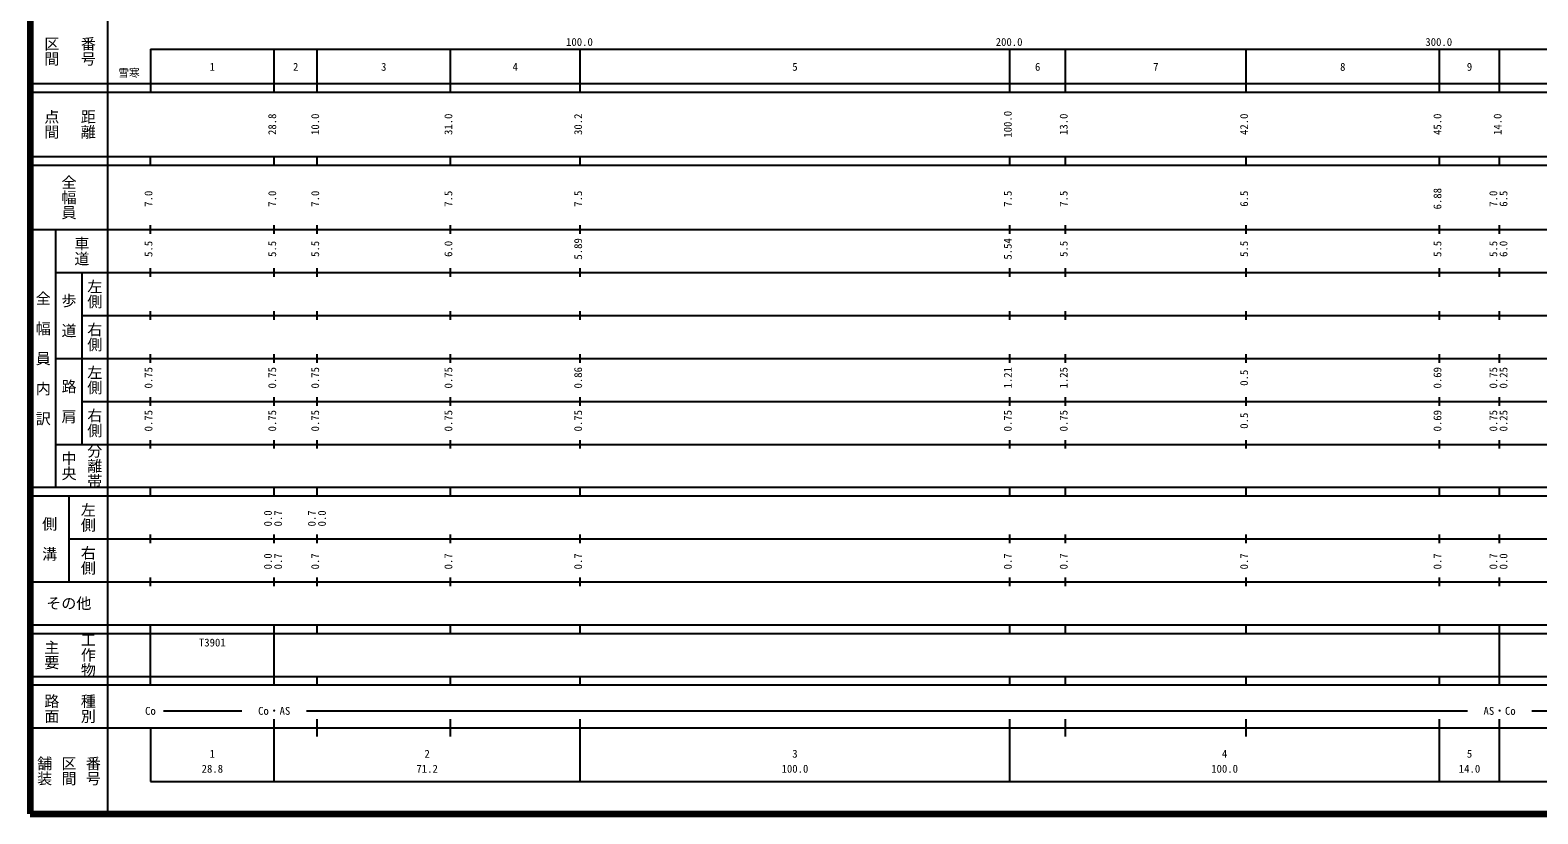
# Model space of a CAD drawing. Units: millimetres on the paper, enlarged 1000 times. Extents: x 40000 to 680000, y 20000 to 380000.
# Drawn here: x 40000 to 390904, y 20000 to 202409 of the extents above; entities that cross this region are included whole.
import ezdxf
from ezdxf.enums import TextEntityAlignment as Align

# ---------------------------------------------------------------- set-up
doc = ezdxf.new("R2010")
doc.units = ezdxf.units.MM
doc.header["$LTSCALE"] = 1000
doc.layers.add('M-TTL', color=2, linetype='Continuous', lineweight=140)
doc.layers.add('M-TTL-BAND', color=7, linetype='Continuous', lineweight=25)
doc.styles.add('@ＭＳ ゴシック', font='')
doc.styles.add('ＭＳ ゴシック', font='')
doc.styles.get('@ＭＳ ゴシック').set_extended_font_data('@MS Gothic')
doc.styles.get('ＭＳ ゴシック').set_extended_font_data('MS Gothic')

msp = doc.modelspace()

# ---------------------------------------------------------------- linework, layer by layer
at = {"layer": 'M-TTL'}
for p, q in [((40000, 380000), (40000, 20000)), ((40000, 20000), (680000, 20000))]:
    msp.add_line(p, q, dxfattribs=at)
at = {"layer": 'M-TTL-BAND'}
for p, q in [((58000, 370000), (58000, 20000)), ((68000, 198000), (579000, 198000)), ((68000, 198000), (68000, 188000)), ((96800, 188000), (96800, 198000)), ((106800, 188000), (106800, 198000)), ((137800, 188000), (137800, 198000)), ((168000, 188000), (168000, 198000)), ((268000, 188000), (268000, 198000)), ((281000, 188000), (281000, 198000)), ((323000, 188000), (323000, 198000)), ((368000, 188000), (368000, 198000)), ((382000, 188000), (382000, 198000)), ((40000, 190000), (579000, 190000)), ((40000, 188000), (579000, 188000)), ((40000, 173000), (579000, 173000)), ((68000, 171000), (68000, 173000)), ((96800, 171000), (96800, 173000)), ((106800, 171000), (106800, 173000)), ((137800, 171000), (137800, 173000)), ((168000, 171000), (168000, 173000)), ((268000, 171000), (268000, 173000)), ((281000, 171000), (281000, 173000)), ((323000, 171000), (323000, 173000)), ((368000, 171000), (368000, 173000)), ((382000, 171000), (382000, 173000)), ((40000, 171000), (579000, 171000)), ((40000, 156000), (579000, 156000)), ((46000, 96000), (46000, 156000)), ((68000, 155000), (68000, 157000)), ((96800, 155000), (96800, 157000)), ((106800, 155000), (106800, 157000)), ((137800, 155000), (137800, 157000)), ((168000, 155000), (168000, 157000)), ((268000, 155000), (268000, 157000)), ((281000, 155000), (281000, 157000)), ((323000, 155000), (323000, 157000)), ((368000, 155000), (368000, 157000)), ((382000, 155000), (382000, 157000)), ((46000, 146000), (579000, 146000)), ((52000, 146000), (52000, 106000)), ((68000, 145000), (68000, 147000)), ((96800, 145000), (96800, 147000)), ((106800, 145000), (106800, 147000)), ((137800, 145000), (137800, 147000)), ((168000, 145000), (168000, 147000)), ((268000, 145000), (268000, 147000)), ((281000, 145000), (281000, 147000)), ((323000, 145000), (323000, 147000)), ((368000, 145000), (368000, 147000)), ((382000, 145000), (382000, 147000)), ((68000, 135000), (68000, 137000)), ((96800, 135000), (96800, 137000)), ((106800, 135000), (106800, 137000)), ((137800, 135000), (137800, 137000)), ((168000, 135000), (168000, 137000)), ((268000, 135000), (268000, 137000)), ((281000, 135000), (281000, 137000)), ((323000, 135000), (323000, 137000)), ((368000, 135000), (368000, 137000)), ((382000, 135000), (382000, 137000)), ((52000, 136000), (579000, 136000)), ((68000, 125000), (68000, 127000)), ((96800, 125000), (96800, 127000)), ((106800, 125000), (106800, 127000)), ((137800, 125000), (137800, 127000)), ((168000, 125000), (168000, 127000)), ((268000, 125000), (268000, 127000)), ((281000, 125000), (281000, 127000)), ((323000, 125000), (323000, 127000)), ((368000, 125000), (368000, 127000)), ((382000, 125000), (382000, 127000)), ((46000, 126000), (579000, 126000)), ((52000, 116000), (579000, 116000)), ((68000, 115000), (68000, 117000)), ((96800, 115000), (96800, 117000)), ((106800, 115000), (106800, 117000)), ((137800, 115000), (137800, 117000)), ((168000, 115000), (168000, 117000)), ((268000, 115000), (268000, 117000)), ((281000, 115000), (281000, 117000)), ((323000, 115000), (323000, 117000)), ((368000, 115000), (368000, 117000)), ((382000, 115000), (382000, 117000)), ((46000, 106000), (579000, 106000)), ((68000, 105000), (68000, 107000)), ((96800, 105000), (96800, 107000)), ((106800, 105000), (106800, 107000)), ((137800, 105000), (137800, 107000)), ((168000, 105000), (168000, 107000)), ((268000, 105000), (268000, 107000)), ((281000, 105000), (281000, 107000)), ((323000, 105000), (323000, 107000)), ((368000, 105000), (368000, 107000)), ((382000, 105000), (382000, 107000)), ((40000, 96000), (579000, 96000)), ((68000, 94000), (68000, 96000)), ((96800, 94000), (96800, 96000)), ((106800, 94000), (106800, 96000)), ((137800, 94000), (137800, 96000)), ((168000, 94000), (168000, 96000)), ((268000, 94000), (268000, 96000)), ((281000, 94000), (281000, 96000)), ((323000, 94000), (323000, 96000)), ((368000, 94000), (368000, 96000)), ((382000, 94000), (382000, 96000)), ((40000, 94000), (579000, 94000)), ((49000, 94000), (49000, 74000)), ((68000, 83000), (68000, 85000)), ((96800, 83000), (96800, 85000)), ((106800, 83000), (106800, 85000)), ((137800, 83000), (137800, 85000)), ((168000, 83000), (168000, 85000)), ((268000, 83000), (268000, 85000)), ((281000, 83000), (281000, 85000)), ((323000, 83000), (323000, 85000)), ((368000, 83000), (368000, 85000)), ((382000, 83000), (382000, 85000)), ((49000, 84000), (579000, 84000)), ((40000, 74000), (579000, 74000)), ((68000, 73000), (68000, 75000)), ((96800, 73000), (96800, 75000)), ((106800, 73000), (106800, 75000)), ((137800, 73000), (137800, 75000)), ((168000, 73000), (168000, 75000)), ((268000, 73000), (268000, 75000)), ((281000, 73000), (281000, 75000)), ((323000, 73000), (323000, 75000)), ((368000, 73000), (368000, 75000)), ((382000, 73000), (382000, 75000)), ((40000, 64000), (579000, 64000)), ((68000, 62000), (68000, 64000)), ((96800, 62000), (96800, 64000)), ((106800, 62000), (106800, 64000)), ((137800, 62000), (137800, 64000)), ((168000, 62000), (168000, 64000)), ((268000, 62000), (268000, 64000)), ((281000, 62000), (281000, 64000)), ((323000, 62000), (323000, 64000)), ((368000, 62000), (368000, 64000)), ((382000, 62000), (382000, 64000)), ((40000, 62000), (579000, 62000)), ((68000, 52000), (68000, 62000)), ((96800, 52000), (96800, 62000)), ((382000, 52000), (382000, 62000)), ((40000, 52000), (579000, 52000)), ((40000, 50000), (579000, 50000)), ((68000, 50000), (68000, 52000)), ((96800, 50000), (96800, 52000)), ((106800, 50000), (106800, 52000)), ((137800, 50000), (137800, 52000)), ((168000, 50000), (168000, 52000)), ((268000, 50000), (268000, 52000)), ((281000, 50000), (281000, 52000)), ((323000, 50000), (323000, 52000)), ((368000, 50000), (368000, 52000)), ((382000, 50000), (382000, 52000)), ((71000, 44000), (89300, 44000)), ((104300, 44000), (374500, 44000)), ((389500, 44000), (421400, 44000)), ((40000, 40000), (579000, 40000)), ((68000, 40000), (68000, 27500)), ((96800, 27500), (96800, 42000)), ((106800, 38000), (106800, 42000)), ((137800, 38000), (137800, 42000)), ((168000, 27500), (168000, 42000)), ((268000, 27500), (268000, 42000)), ((281000, 38000), (281000, 42000)), ((323000, 38000), (323000, 42000)), ((368000, 27500), (368000, 42000)), ((382000, 27500), (382000, 42000)), ((68000, 27500), (579000, 27500))]:
    msp.add_line(p, q, dxfattribs=at)

# ---------------------------------------------------------------- texts
at = {"layer": 'M-TTL-BAND', "style": '@ＭＳ ゴシック'}
for s, p in [('区間', (45000, 197500)), ('番号', (53500, 197500)), ('点間', (45000, 180500)), ('距離', (53500, 180500)), ('全幅員', (49000, 163500)), ('車道', (52000, 151000)), ('左側', (55000, 141000)), ('全\u3000幅\u3000員\u3000内\u3000訳', (43000, 126000)), ('歩\u3000道', (49000, 136000)), ('右側', (55000, 131000)), ('左側', (55000, 121000)), ('路\u3000肩', (49000, 116000)), ('右側', (55000, 111000)), ('分離帯', (55000, 101000)), ('中央', (49000, 101000)), ('左側', (53500, 89000)), ('側\u3000溝', (44500, 84000)), ('右側', (53500, 79000)), ('主要', (45000, 57000)), ('工作物', (53500, 57000)), ('路面', (45000, 44500)), ('種別', (53500, 44500)), ('舗装', (43333, 30000)), ('区間', (49000, 30000)), ('番号', (54667, 30000))]:
    msp.add_text(s, height=2566, rotation=270, dxfattribs=at).set_placement(p, align=Align.MIDDLE_CENTER)
at = {"layer": 'M-TTL-BAND', "style": 'ＭＳ ゴシック'}
for s, p in [('100.0', (167844, 198195)), ('200.0', (267844, 198195)), ('300.0', (367844, 198195)), ('1', (82400, 192405)), ('2', (101800, 192405)), ('3', (122300, 192405)), ('4', (152900, 192405)), ('5', (218000, 192405)), ('6', (274500, 192405)), ('7', (302000, 192405)), ('8', (345500, 192405)), ('9', (375000, 192405)), ('Co', (68000, 42500)), ('Co・AS', (96800, 42500)), ('AS・Co', (382000, 42500)), ('1', (82400, 32523)), ('2', (132400, 32523)), ('3', (218000, 32523)), ('4', (318000, 32523)), ('5', (375000, 32523)), ('28.8', (82400, 29033)), ('71.2', (132400, 29033)), ('100.0', (218000, 29033)), ('100.0', (318000, 29033)), ('14.0', (375000, 29033))]:
    msp.add_text(s, height=1833, dxfattribs=at).set_placement(p, align=Align.BOTTOM_CENTER)
msp.add_text('雪寒', height=1833, dxfattribs=at).set_placement((65500, 191000), align=Align.BOTTOM_RIGHT)
for s, p in [('28.8', (97800, 180500)), ('10.0', (107800, 180500)), ('31.0', (138800, 180500)), ('30.2', (169000, 180500)), ('100.0', (269000, 180500)), ('13.0', (282000, 180500)), ('42.0', (324000, 180500)), ('45.0', (369000, 180500)), ('14.0', (383000, 180500)), ('6.88', (369000, 163174)), ('7.0', (69000, 163174)), ('7.0', (97800, 163174)), ('7.0', (107800, 163174)), ('7.5', (138800, 163174)), ('7.5', (169000, 163174)), ('7.5', (269000, 163174)), ('7.5', (282000, 163174)), ('6.5', (324000, 163174)), ('7.0', (382000, 163174)), ('6.5', (384370, 163174)), ('5.5', (69000, 151500)), ('5.5', (97800, 151500)), ('5.5', (107800, 151500)), ('6.0', (138800, 151500)), ('5.89', (169000, 151500)), ('5.54', (269000, 151500)), ('5.5', (282000, 151500)), ('5.5', (324000, 151500)), ('5.5', (369000, 151500)), ('5.5', (382000, 151500)), ('6.0', (384370, 151500)), ('0.75', (69000, 121500)), ('0.75', (97800, 121500)), ('0.75', (107800, 121500)), ('0.75', (138800, 121500)), ('0.86', (169000, 121500)), ('1.21', (269000, 121500)), ('1.25', (282000, 121500)), ('0.5', (324000, 121500)), ('0.69', (369000, 121500)), ('0.75', (382000, 121500)), ('0.25', (384370, 121500)), ('0.75', (69000, 111500)), ('0.75', (97800, 111500)), ('0.75', (107800, 111500)), ('0.75', (138800, 111500)), ('0.75', (169000, 111500)), ('0.75', (269000, 111500)), ('0.75', (282000, 111500)), ('0.5', (324000, 111500)), ('0.69', (369000, 111500)), ('0.75', (382000, 111500)), ('0.25', (384370, 111500)), ('0.0', (96800, 88764)), ('0.7', (99170, 88764)), ('0.7', (107000, 88764)), ('0.0', (109370, 88764)), ('0.0', (96800, 78764)), ('0.7', (99170, 78764)), ('0.7', (107800, 78764)), ('0.7', (138800, 78764)), ('0.7', (169000, 78764)), ('0.7', (269000, 78764)), ('0.7', (282000, 78764)), ('0.7', (324000, 78764)), ('0.7', (369000, 78764)), ('0.7', (382000, 78764)), ('0.0', (384370, 78764))]:
    msp.add_text(s, height=1833, rotation=90, dxfattribs=at).set_placement(p, align=Align.BOTTOM_CENTER)
msp.add_text('その他', height=2566, dxfattribs=at).set_placement((49000, 69000), align=Align.MIDDLE_CENTER)
msp.add_text('T3901', height=1833, dxfattribs=at).set_placement((79275, 58405), align=Align.BOTTOM_LEFT)

doc.saveas('drawing.dxf')
